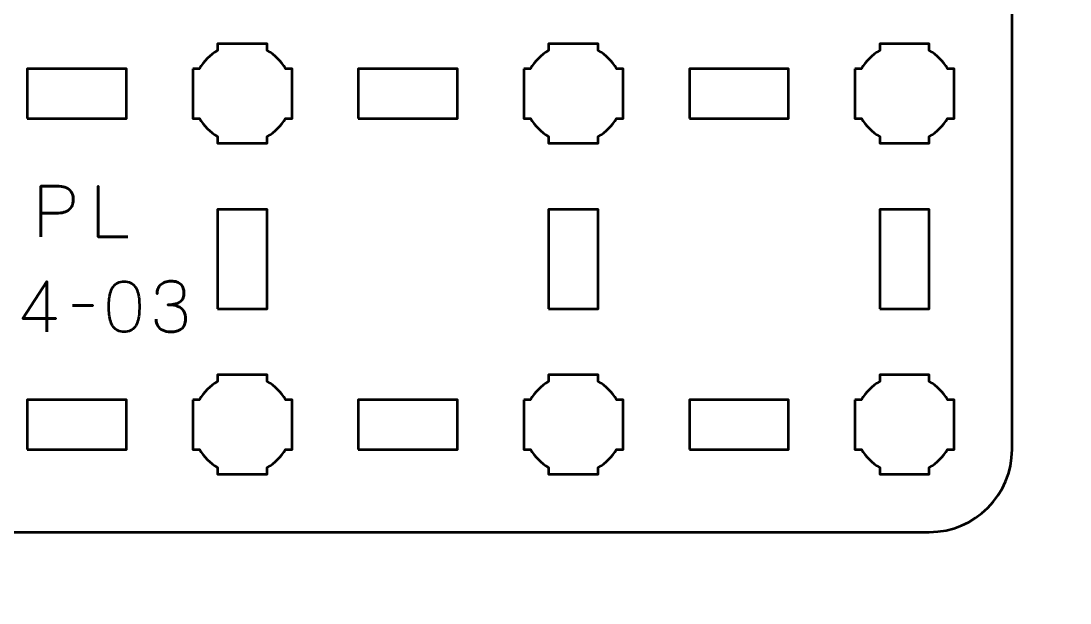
# Model space of a CAD drawing. Header units: centimetres. Extents: x -21 to 0, y -29.7 to 0.
# Drawn here: x -16.84 to -10.5, y -10.23 to -6.71 of the extents above; entities that cross this region are included whole.
import ezdxf

# ---------------------------------------------------------------- set-up
doc = ezdxf.new("R2010")
doc.units = ezdxf.units.CM
doc.header["$MEASUREMENT"] = 0
doc.layers.add('Layer 1', color=7, linetype='Continuous')

msp = doc.modelspace()

# ---------------------------------------------------------------- linework, layer by layer
at = {"layer": 'Layer 1', "lineweight": 53}
for points in [[(-16.8, -7.3), (-16.2, -7.3), (-16.2, -7), (-16.8, -7), (-16.8, -7.3)], [(-14.8, -7.3), (-14.2, -7.3), (-14.2, -7), (-14.8, -7), (-14.8, -7.3)], [(-12.8, -7.3), (-12.2, -7.3), (-12.2, -7), (-12.8, -7), (-12.8, -7.3)], [(-15.65, -8.45), (-15.35, -8.45), (-15.35, -7.85), (-15.65, -7.85), (-15.65, -8.45)], [(-13.65, -8.45), (-13.35, -8.45), (-13.35, -7.85), (-13.65, -7.85), (-13.65, -8.45)], [(-11.65, -8.45), (-11.35, -8.45), (-11.35, -7.85), (-11.65, -7.85), (-11.65, -8.45)], [(-16.8, -9.3), (-16.2, -9.3), (-16.2, -9), (-16.8, -9), (-16.8, -9.3)], [(-14.8, -9.3), (-14.2, -9.3), (-14.2, -9), (-14.8, -9), (-14.8, -9.3)], [(-12.8, -9.3), (-12.2, -9.3), (-12.2, -9), (-12.8, -9), (-12.8, -9.3)]]:
    msp.add_lwpolyline(points, close=True, dxfattribs=at)
at = {"layer": 'Layer 1', "color": 1, "lineweight": 53}
msp.add_open_spline([(-21.00003, -29.19995), (-21.00003, -29.19995), (-21.00003, -5.89992), (-21.00003, -5.89992), (-21.00003, -5.89992), (-21.00003, -5.81709), (-20.93286, -5.74992), (-20.85003, -5.74992), (-20.85003, -5.74992), (-20.7672, -5.74992), (-20.70003, -5.68275), (-20.70003, -5.59992), (-20.70003, -5.59992), (-20.70003, -5.51709), (-20.7672, -5.44992), (-20.85003, -5.44992), (-20.85003, -5.44992), (-20.93286, -5.44992), (-21.00003, -5.38275), (-21.00003, -5.29992), (-21.00003, -5.29992), (-21.00003, -5.21709), (-20.93286, -5.14992), (-20.85003, -5.14992), (-20.85003, -5.14992), (-20.7672, -5.14992), (-20.70003, -5.08275), (-20.70003, -4.99992), (-20.70003, -4.99992), (-20.70003, -4.91709), (-20.7672, -4.84992), (-20.85003, -4.84992), (-20.85003, -4.84992), (-20.93286, -4.84992), (-21.00003, -4.78275), (-21.00003, -4.69992), (-21.00003, -4.69992), (-21.00003, -4.61709), (-20.93286, -4.54992), (-20.85003, -4.54992), (-20.85003, -4.54992), (-20.7672, -4.54992), (-20.70003, -4.48275), (-20.70003, -4.39992), (-20.70003, -4.39992), (-20.70003, -4.31709), (-20.7672, -4.24992), (-20.85003, -4.24992), (-20.85003, -4.24992), (-20.93286, -4.24992), (-21.00003, -4.18275), (-21.00003, -4.09992), (-21.00003, -4.09992), (-21.00003, -4.01709), (-20.93286, -3.94992), (-20.85003, -3.94992), (-20.85003, -3.94992), (-20.7672, -3.94992), (-20.70003, -3.88275), (-20.70003, -3.79992), (-20.70003, -3.79992), (-20.70003, -3.71709), (-20.7672, -3.64992), (-20.85003, -3.64992), (-20.85003, -3.64992), (-20.93286, -3.64992), (-21.00003, -3.58275), (-21.00003, -3.49992), (-21.00003, -3.49992), (-21.00003, -3.41709), (-20.93286, -3.34992), (-20.85003, -3.34992), (-20.85003, -3.34992), (-20.7672, -3.34992), (-20.70003, -3.28275), (-20.70003, -3.19992), (-20.70003, -3.19992), (-20.70003, -3.11709), (-20.7672, -3.04992), (-20.85003, -3.04992), (-20.85003, -3.04992), (-20.93286, -3.04992), (-21.00003, -2.98275), (-21.00003, -2.89992), (-21.00003, -2.89992), (-21.00003, -2.81709), (-20.93286, -2.74992), (-20.85003, -2.74992), (-20.85003, -2.74992), (-20.7672, -2.74992), (-20.70003, -2.68275), (-20.70003, -2.59992), (-20.70003, -2.59992), (-20.70003, -2.51709), (-20.7672, -2.44992), (-20.85003, -2.44992), (-20.85003, -2.44992), (-20.93286, -2.44992), (-21.00003, -2.38275), (-21.00003, -2.29992), (-21.00003, -2.29992), (-21.00003, -2.21709), (-20.93286, -2.14992), (-20.85003, -2.14992), (-20.85003, -2.14992), (-20.7672, -2.14992), (-20.70003, -2.08275), (-20.70003, -1.99992), (-20.70003, -1.99992), (-20.70003, -1.91709), (-20.7672, -1.84992), (-20.85003, -1.84992), (-20.85003, -1.84992), (-20.93286, -1.84992), (-21.00003, -1.78275), (-21.00003, -1.69992), (-21.00003, -1.69992), (-21.00003, -1.61709), (-20.93286, -1.54992), (-20.85003, -1.54992), (-20.85003, -1.54992), (-20.7672, -1.54992), (-20.70003, -1.48275), (-20.70003, -1.39992), (-20.70003, -1.39992), (-20.70003, -1.31709), (-20.7672, -1.24992), (-20.85003, -1.24992), (-20.85003, -1.24992), (-20.93286, -1.24992), (-21.00003, -1.18275), (-21.00003, -1.09992), (-21.00003, -1.09992), (-21.00003, -1.09992), (-21.00003, -0.49992), (-21.00003, -0.49992), (-21.00003, -0.49992), (-21.00003, -0.22295), (-20.77694, 0.00004), (-20.49994, 0.00004), (-20.49994, 0.00004), (-20.49994, 0.00004), (-0.50008, 0.00004), (-0.50008, 0.00004), (-0.50008, 0.00004), (-0.22294, 0.00004), (0.00002, -0.22295), (0.00002, -0.49992), (0.00002, -0.49992), (0.00002, -0.49992), (0.00002, -29.19995), (0.00002, -29.19995), (0.00002, -29.19995), (0.00002, -29.47695), (-0.22294, -29.70004), (-0.50008, -29.70004), (-0.50008, -29.70004), (-0.50008, -29.70004), (-20.49994, -29.70004), (-20.49994, -29.70004), (-20.49994, -29.70004), (-20.77694, -29.70004), (-21.00003, -29.47695), (-21.00003, -29.19995)], degree=3, knots=[0, 0, 0, 0, 0.0243902, 0.0243902, 0.0243902, 0.0243902, 0.0487805, 0.0487805, 0.0487805, 0.0487805, 0.0731707, 0.0731707, 0.0731707, 0.0731707, 0.097561, 0.097561, 0.097561, 0.097561, 0.1219512, 0.1219512, 0.1219512, 0.1219512, 0.1463415, 0.1463415, 0.1463415, 0.1463415, 0.1707317, 0.1707317, 0.1707317, 0.1707317, 0.195122, 0.195122, 0.195122, 0.195122, 0.2195122, 0.2195122, 0.2195122, 0.2195122, 0.2439024, 0.2439024, 0.2439024, 0.2439024, 0.2682927, 0.2682927, 0.2682927, 0.2682927, 0.2926829, 0.2926829, 0.2926829, 0.2926829, 0.3170732, 0.3170732, 0.3170732, 0.3170732, 0.3414634, 0.3414634, 0.3414634, 0.3414634, 0.3658537, 0.3658537, 0.3658537, 0.3658537, 0.3902439, 0.3902439, 0.3902439, 0.3902439, 0.4146341, 0.4146341, 0.4146341, 0.4146341, 0.4390244, 0.4390244, 0.4390244, 0.4390244, 0.4634146, 0.4634146, 0.4634146, 0.4634146, 0.4878049, 0.4878049, 0.4878049, 0.4878049, 0.5121951, 0.5121951, 0.5121951, 0.5121951, 0.5365854, 0.5365854, 0.5365854, 0.5365854, 0.5609756, 0.5609756, 0.5609756, 0.5609756, 0.5853659, 0.5853659, 0.5853659, 0.5853659, 0.6097561, 0.6097561, 0.6097561, 0.6097561, 0.6341463, 0.6341463, 0.6341463, 0.6341463, 0.6585366, 0.6585366, 0.6585366, 0.6585366, 0.6829268, 0.6829268, 0.6829268, 0.6829268, 0.7073171, 0.7073171, 0.7073171, 0.7073171, 0.7317073, 0.7317073, 0.7317073, 0.7317073, 0.7560976, 0.7560976, 0.7560976, 0.7560976, 0.7804878, 0.7804878, 0.7804878, 0.7804878, 0.804878, 0.804878, 0.804878, 0.804878, 0.8292683, 0.8292683, 0.8292683, 0.8292683, 0.8536585, 0.8536585, 0.8536585, 0.8536585, 0.8780488, 0.8780488, 0.8780488, 0.8780488, 0.902439, 0.902439, 0.902439, 0.902439, 0.9268293, 0.9268293, 0.9268293, 0.9268293, 0.9512195, 0.9512195, 0.9512195, 0.9512195, 0.9756098, 0.9756098, 0.9756098, 0.9756098, 1, 1, 1, 1], dxfattribs=at)
at = {"layer": 'Layer 1', "color": 3, "lineweight": 53}
msp.add_open_spline([(-18.15, -9.3), (-18.15, -9.3), (-18.15, -5), (-18.15, -5), (-18.15, -5), (-18.15, -4.72391), (-17.92609, -4.5), (-17.65, -4.5), (-17.65, -4.5), (-17.65, -4.5), (-11.35, -4.5), (-11.35, -4.5), (-11.35, -4.5), (-11.07391, -4.5), (-10.85, -4.72391), (-10.85, -5), (-10.85, -5), (-10.85, -5), (-10.85, -9.3), (-10.85, -9.3), (-10.85, -9.3), (-10.85, -9.57609), (-11.07391, -9.8), (-11.35, -9.8), (-11.35, -9.8), (-11.35, -9.8), (-17.65, -9.8), (-17.65, -9.8), (-17.65, -9.8), (-17.92609, -9.8), (-18.15, -9.57609), (-18.15, -9.3)], degree=3, knots=[0, 0, 0, 0, 0.125, 0.125, 0.125, 0.125, 0.25, 0.25, 0.25, 0.25, 0.375, 0.375, 0.375, 0.375, 0.5, 0.5, 0.5, 0.5, 0.625, 0.625, 0.625, 0.625, 0.75, 0.75, 0.75, 0.75, 0.875, 0.875, 0.875, 0.875, 1, 1, 1, 1], dxfattribs=at)
at = {"layer": 'Layer 1', "lineweight": 53}
for points in [[(-15.8, -7), (-15.8, -7), (-15.75985, -7), (-15.75985, -7), (-15.75985, -7), (-15.7335, -6.95447), (-15.69553, -6.9165), (-15.65, -6.89015), (-15.65, -6.89015), (-15.65, -6.89015), (-15.65, -6.85), (-15.65, -6.85), (-15.65, -6.85), (-15.65, -6.85), (-15.5, -6.85), (-15.5, -6.85), (-15.5, -6.85), (-15.5, -6.85), (-15.35, -6.85), (-15.35, -6.85), (-15.35, -6.85), (-15.35, -6.85), (-15.35, -6.89015), (-15.35, -6.89015), (-15.35, -6.89015), (-15.30447, -6.9165), (-15.2665, -6.95447), (-15.24015, -7), (-15.24015, -7), (-15.24015, -7), (-15.2, -7), (-15.2, -7), (-15.2, -7), (-15.2, -7), (-15.2, -7.15), (-15.2, -7.15), (-15.2, -7.15), (-15.2, -7.15), (-15.2, -7.3), (-15.2, -7.3), (-15.2, -7.3), (-15.2, -7.3), (-15.24015, -7.3), (-15.24015, -7.3), (-15.24015, -7.3), (-15.2665, -7.34553), (-15.30447, -7.3835), (-15.35, -7.40985), (-15.35, -7.40985), (-15.35, -7.40985), (-15.35, -7.45), (-15.35, -7.45), (-15.35, -7.45), (-15.35, -7.45), (-15.5, -7.45), (-15.5, -7.45), (-15.5, -7.45), (-15.5, -7.45), (-15.65, -7.45), (-15.65, -7.45), (-15.65, -7.45), (-15.65, -7.45), (-15.65, -7.40985), (-15.65, -7.40985), (-15.65, -7.40985), (-15.69553, -7.3835), (-15.7335, -7.34553), (-15.75985, -7.3), (-15.75985, -7.3), (-15.75985, -7.3), (-15.8, -7.3), (-15.8, -7.3), (-15.8, -7.3), (-15.8, -7.3), (-15.8, -7.15), (-15.8, -7.15), (-15.8, -7.15), (-15.8, -7.15), (-15.8, -7), (-15.8, -7)], [(-13.8, -7), (-13.8, -7), (-13.75985, -7), (-13.75985, -7), (-13.75985, -7), (-13.7335, -6.95447), (-13.69553, -6.9165), (-13.65, -6.89015), (-13.65, -6.89015), (-13.65, -6.89015), (-13.65, -6.85), (-13.65, -6.85), (-13.65, -6.85), (-13.65, -6.85), (-13.5, -6.85), (-13.5, -6.85), (-13.5, -6.85), (-13.5, -6.85), (-13.35, -6.85), (-13.35, -6.85), (-13.35, -6.85), (-13.35, -6.85), (-13.35, -6.89015), (-13.35, -6.89015), (-13.35, -6.89015), (-13.30447, -6.9165), (-13.2665, -6.95447), (-13.24015, -7), (-13.24015, -7), (-13.24015, -7), (-13.2, -7), (-13.2, -7), (-13.2, -7), (-13.2, -7), (-13.2, -7.15), (-13.2, -7.15), (-13.2, -7.15), (-13.2, -7.15), (-13.2, -7.3), (-13.2, -7.3), (-13.2, -7.3), (-13.2, -7.3), (-13.24015, -7.3), (-13.24015, -7.3), (-13.24015, -7.3), (-13.2665, -7.34553), (-13.30447, -7.3835), (-13.35, -7.40985), (-13.35, -7.40985), (-13.35, -7.40985), (-13.35, -7.45), (-13.35, -7.45), (-13.35, -7.45), (-13.35, -7.45), (-13.5, -7.45), (-13.5, -7.45), (-13.5, -7.45), (-13.5, -7.45), (-13.65, -7.45), (-13.65, -7.45), (-13.65, -7.45), (-13.65, -7.45), (-13.65, -7.40985), (-13.65, -7.40985), (-13.65, -7.40985), (-13.69553, -7.3835), (-13.7335, -7.34553), (-13.75985, -7.3), (-13.75985, -7.3), (-13.75985, -7.3), (-13.8, -7.3), (-13.8, -7.3), (-13.8, -7.3), (-13.8, -7.3), (-13.8, -7.15), (-13.8, -7.15), (-13.8, -7.15), (-13.8, -7.15), (-13.8, -7), (-13.8, -7)], [(-11.8, -7), (-11.8, -7), (-11.75985, -7), (-11.75985, -7), (-11.75985, -7), (-11.7335, -6.95447), (-11.69553, -6.9165), (-11.65, -6.89015), (-11.65, -6.89015), (-11.65, -6.89015), (-11.65, -6.85), (-11.65, -6.85), (-11.65, -6.85), (-11.65, -6.85), (-11.5, -6.85), (-11.5, -6.85), (-11.5, -6.85), (-11.5, -6.85), (-11.35, -6.85), (-11.35, -6.85), (-11.35, -6.85), (-11.35, -6.85), (-11.35, -6.89015), (-11.35, -6.89015), (-11.35, -6.89015), (-11.30447, -6.9165), (-11.2665, -6.95447), (-11.24015, -7), (-11.24015, -7), (-11.24015, -7), (-11.2, -7), (-11.2, -7), (-11.2, -7), (-11.2, -7), (-11.2, -7.15), (-11.2, -7.15), (-11.2, -7.15), (-11.2, -7.15), (-11.2, -7.3), (-11.2, -7.3), (-11.2, -7.3), (-11.2, -7.3), (-11.24015, -7.3), (-11.24015, -7.3), (-11.24015, -7.3), (-11.2665, -7.34553), (-11.30447, -7.3835), (-11.35, -7.40985), (-11.35, -7.40985), (-11.35, -7.40985), (-11.35, -7.45), (-11.35, -7.45), (-11.35, -7.45), (-11.35, -7.45), (-11.5, -7.45), (-11.5, -7.45), (-11.5, -7.45), (-11.5, -7.45), (-11.65, -7.45), (-11.65, -7.45), (-11.65, -7.45), (-11.65, -7.45), (-11.65, -7.40985), (-11.65, -7.40985), (-11.65, -7.40985), (-11.69553, -7.3835), (-11.7335, -7.34553), (-11.75985, -7.3), (-11.75985, -7.3), (-11.75985, -7.3), (-11.8, -7.3), (-11.8, -7.3), (-11.8, -7.3), (-11.8, -7.3), (-11.8, -7.15), (-11.8, -7.15), (-11.8, -7.15), (-11.8, -7.15), (-11.8, -7), (-11.8, -7)], [(-15.8, -9), (-15.8, -9), (-15.75985, -9), (-15.75985, -9), (-15.75985, -9), (-15.7335, -8.95447), (-15.69553, -8.9165), (-15.65, -8.89015), (-15.65, -8.89015), (-15.65, -8.89015), (-15.65, -8.85), (-15.65, -8.85), (-15.65, -8.85), (-15.65, -8.85), (-15.5, -8.85), (-15.5, -8.85), (-15.5, -8.85), (-15.5, -8.85), (-15.35, -8.85), (-15.35, -8.85), (-15.35, -8.85), (-15.35, -8.85), (-15.35, -8.89015), (-15.35, -8.89015), (-15.35, -8.89015), (-15.30447, -8.9165), (-15.2665, -8.95447), (-15.24015, -9), (-15.24015, -9), (-15.24015, -9), (-15.2, -9), (-15.2, -9), (-15.2, -9), (-15.2, -9), (-15.2, -9.15), (-15.2, -9.15), (-15.2, -9.15), (-15.2, -9.15), (-15.2, -9.3), (-15.2, -9.3), (-15.2, -9.3), (-15.2, -9.3), (-15.24015, -9.3), (-15.24015, -9.3), (-15.24015, -9.3), (-15.2665, -9.34553), (-15.30447, -9.3835), (-15.35, -9.40985), (-15.35, -9.40985), (-15.35, -9.40985), (-15.35, -9.45), (-15.35, -9.45), (-15.35, -9.45), (-15.35, -9.45), (-15.5, -9.45), (-15.5, -9.45), (-15.5, -9.45), (-15.5, -9.45), (-15.65, -9.45), (-15.65, -9.45), (-15.65, -9.45), (-15.65, -9.45), (-15.65, -9.40985), (-15.65, -9.40985), (-15.65, -9.40985), (-15.69553, -9.3835), (-15.7335, -9.34553), (-15.75985, -9.3), (-15.75985, -9.3), (-15.75985, -9.3), (-15.8, -9.3), (-15.8, -9.3), (-15.8, -9.3), (-15.8, -9.3), (-15.8, -9.15), (-15.8, -9.15), (-15.8, -9.15), (-15.8, -9.15), (-15.8, -9), (-15.8, -9)], [(-13.8, -9), (-13.8, -9), (-13.75985, -9), (-13.75985, -9), (-13.75985, -9), (-13.7335, -8.95447), (-13.69553, -8.9165), (-13.65, -8.89015), (-13.65, -8.89015), (-13.65, -8.89015), (-13.65, -8.85), (-13.65, -8.85), (-13.65, -8.85), (-13.65, -8.85), (-13.5, -8.85), (-13.5, -8.85), (-13.5, -8.85), (-13.5, -8.85), (-13.35, -8.85), (-13.35, -8.85), (-13.35, -8.85), (-13.35, -8.85), (-13.35, -8.89015), (-13.35, -8.89015), (-13.35, -8.89015), (-13.30447, -8.9165), (-13.2665, -8.95447), (-13.24015, -9), (-13.24015, -9), (-13.24015, -9), (-13.2, -9), (-13.2, -9), (-13.2, -9), (-13.2, -9), (-13.2, -9.15), (-13.2, -9.15), (-13.2, -9.15), (-13.2, -9.15), (-13.2, -9.3), (-13.2, -9.3), (-13.2, -9.3), (-13.2, -9.3), (-13.24015, -9.3), (-13.24015, -9.3), (-13.24015, -9.3), (-13.2665, -9.34553), (-13.30447, -9.3835), (-13.35, -9.40985), (-13.35, -9.40985), (-13.35, -9.40985), (-13.35, -9.45), (-13.35, -9.45), (-13.35, -9.45), (-13.35, -9.45), (-13.5, -9.45), (-13.5, -9.45), (-13.5, -9.45), (-13.5, -9.45), (-13.65, -9.45), (-13.65, -9.45), (-13.65, -9.45), (-13.65, -9.45), (-13.65, -9.40985), (-13.65, -9.40985), (-13.65, -9.40985), (-13.69553, -9.3835), (-13.7335, -9.34553), (-13.75985, -9.3), (-13.75985, -9.3), (-13.75985, -9.3), (-13.8, -9.3), (-13.8, -9.3), (-13.8, -9.3), (-13.8, -9.3), (-13.8, -9.15), (-13.8, -9.15), (-13.8, -9.15), (-13.8, -9.15), (-13.8, -9), (-13.8, -9)], [(-11.8, -9), (-11.8, -9), (-11.75985, -9), (-11.75985, -9), (-11.75985, -9), (-11.7335, -8.95447), (-11.69553, -8.9165), (-11.65, -8.89015), (-11.65, -8.89015), (-11.65, -8.89015), (-11.65, -8.85), (-11.65, -8.85), (-11.65, -8.85), (-11.65, -8.85), (-11.5, -8.85), (-11.5, -8.85), (-11.5, -8.85), (-11.5, -8.85), (-11.35, -8.85), (-11.35, -8.85), (-11.35, -8.85), (-11.35, -8.85), (-11.35, -8.89015), (-11.35, -8.89015), (-11.35, -8.89015), (-11.30447, -8.9165), (-11.2665, -8.95447), (-11.24015, -9), (-11.24015, -9), (-11.24015, -9), (-11.2, -9), (-11.2, -9), (-11.2, -9), (-11.2, -9), (-11.2, -9.15), (-11.2, -9.15), (-11.2, -9.15), (-11.2, -9.15), (-11.2, -9.3), (-11.2, -9.3), (-11.2, -9.3), (-11.2, -9.3), (-11.24015, -9.3), (-11.24015, -9.3), (-11.24015, -9.3), (-11.2665, -9.34553), (-11.30447, -9.3835), (-11.35, -9.40985), (-11.35, -9.40985), (-11.35, -9.40985), (-11.35, -9.45), (-11.35, -9.45), (-11.35, -9.45), (-11.35, -9.45), (-11.5, -9.45), (-11.5, -9.45), (-11.5, -9.45), (-11.5, -9.45), (-11.65, -9.45), (-11.65, -9.45), (-11.65, -9.45), (-11.65, -9.45), (-11.65, -9.40985), (-11.65, -9.40985), (-11.65, -9.40985), (-11.69553, -9.3835), (-11.7335, -9.34553), (-11.75985, -9.3), (-11.75985, -9.3), (-11.75985, -9.3), (-11.8, -9.3), (-11.8, -9.3), (-11.8, -9.3), (-11.8, -9.3), (-11.8, -9.15), (-11.8, -9.15), (-11.8, -9.15), (-11.8, -9.15), (-11.8, -9), (-11.8, -9)]]:
    msp.add_open_spline(points, degree=3, knots=[0, 0, 0, 0, 0.05, 0.05, 0.05, 0.05, 0.1, 0.1, 0.1, 0.1, 0.15, 0.15, 0.15, 0.15, 0.2, 0.2, 0.2, 0.2, 0.25, 0.25, 0.25, 0.25, 0.3, 0.3, 0.3, 0.3, 0.35, 0.35, 0.35, 0.35, 0.4, 0.4, 0.4, 0.4, 0.45, 0.45, 0.45, 0.45, 0.5, 0.5, 0.5, 0.5, 0.55, 0.55, 0.55, 0.55, 0.6, 0.6, 0.6, 0.6, 0.65, 0.65, 0.65, 0.65, 0.7, 0.7, 0.7, 0.7, 0.75, 0.75, 0.75, 0.75, 0.8, 0.8, 0.8, 0.8, 0.85, 0.85, 0.85, 0.85, 0.9, 0.9, 0.9, 0.9, 0.95, 0.95, 0.95, 0.95, 1, 1, 1, 1], dxfattribs=at)
at = {"layer": 'Layer 1', "color": 5, "lineweight": 53}
for points, knots in [([(-16.71762, -8.01494), (-16.71762, -8.01494), (-16.71762, -7.70972), (-16.71762, -7.70972), (-16.71762, -7.70972), (-16.71762, -7.70972), (-16.62025, -7.70972), (-16.62025, -7.70972), (-16.62025, -7.70972), (-16.60078, -7.70979), (-16.58477, -7.71198), (-16.57214, -7.71621), (-16.57214, -7.71621), (-16.55958, -7.72037), (-16.5497, -7.72616), (-16.54257, -7.7335), (-16.54257, -7.7335), (-16.53545, -7.74076), (-16.53037, -7.74909), (-16.52726, -7.75847), (-16.52726, -7.75847), (-16.52423, -7.76786), (-16.52247, -7.77766), (-16.52204, -7.78804), (-16.52204, -7.78804), (-16.52155, -7.79841), (-16.52275, -7.80857), (-16.52557, -7.81844), (-16.52557, -7.81844), (-16.52846, -7.82832), (-16.53333, -7.83728), (-16.54032, -7.84533), (-16.54032, -7.84533), (-16.54723, -7.85337), (-16.55661, -7.85979), (-16.5684, -7.86452), (-16.5684, -7.86452), (-16.58018, -7.86931), (-16.59478, -7.87171), (-16.61221, -7.87185), (-16.61221, -7.87185), (-16.61221, -7.87185), (-16.71762, -7.87185), (-16.71762, -7.87185), (-16.71762, -7.87185), (-16.71762, -7.87185), (-16.61221, -7.87185), (-16.61221, -7.87185), (-16.61221, -7.87185), (-16.59514, -7.87171), (-16.58067, -7.86931), (-16.56896, -7.86452), (-16.56896, -7.86452), (-16.55718, -7.85979), (-16.54779, -7.85337), (-16.54074, -7.84533), (-16.54074, -7.84533), (-16.53375, -7.83728), (-16.52874, -7.82832), (-16.52578, -7.81844), (-16.52578, -7.81844), (-16.52282, -7.80857), (-16.52155, -7.79841), (-16.52204, -7.78804), (-16.52204, -7.78804), (-16.52247, -7.77766), (-16.52423, -7.76786), (-16.5274, -7.75847), (-16.5274, -7.75847), (-16.53051, -7.74909), (-16.53573, -7.74076), (-16.54286, -7.7335), (-16.54286, -7.7335), (-16.55005, -7.72616), (-16.55993, -7.72037), (-16.57249, -7.71621), (-16.57249, -7.71621), (-16.58512, -7.71198), (-16.60099, -7.70979), (-16.62025, -7.70972), (-16.62025, -7.70972), (-16.62025, -7.70972), (-16.71762, -7.70972), (-16.71762, -7.70972), (-16.71762, -7.70972), (-16.71762, -7.70972), (-16.71762, -8.01494), (-16.71762, -8.01494)], [0, 0, 0, 0, 0.0454545, 0.0454545, 0.0454545, 0.0454545, 0.0909091, 0.0909091, 0.0909091, 0.0909091, 0.1363636, 0.1363636, 0.1363636, 0.1363636, 0.1818182, 0.1818182, 0.1818182, 0.1818182, 0.2272727, 0.2272727, 0.2272727, 0.2272727, 0.2727273, 0.2727273, 0.2727273, 0.2727273, 0.3181818, 0.3181818, 0.3181818, 0.3181818, 0.3636364, 0.3636364, 0.3636364, 0.3636364, 0.4090909, 0.4090909, 0.4090909, 0.4090909, 0.4545455, 0.4545455, 0.4545455, 0.4545455, 0.5, 0.5, 0.5, 0.5, 0.5454545, 0.5454545, 0.5454545, 0.5454545, 0.5909091, 0.5909091, 0.5909091, 0.5909091, 0.6363636, 0.6363636, 0.6363636, 0.6363636, 0.6818182, 0.6818182, 0.6818182, 0.6818182, 0.7272727, 0.7272727, 0.7272727, 0.7272727, 0.7727273, 0.7727273, 0.7727273, 0.7727273, 0.8181818, 0.8181818, 0.8181818, 0.8181818, 0.8636364, 0.8636364, 0.8636364, 0.8636364, 0.9090909, 0.9090909, 0.9090909, 0.9090909, 0.9545455, 0.9545455, 0.9545455, 0.9545455, 1, 1, 1, 1]), ([(-16.19312, -8.01494), (-16.19312, -8.01494), (-16.37134, -8.01494), (-16.37134, -8.01494), (-16.37134, -8.01494), (-16.37134, -8.01494), (-16.37134, -7.70972), (-16.37134, -7.70972), (-16.37134, -7.70972), (-16.37134, -7.70972), (-16.37134, -8.01494), (-16.37134, -8.01494), (-16.37134, -8.01494), (-16.37134, -8.01494), (-16.19312, -8.01494), (-16.19312, -8.01494)], [0, 0, 0, 0, 0.25, 0.25, 0.25, 0.25, 0.5, 0.5, 0.5, 0.5, 0.75, 0.75, 0.75, 0.75, 1, 1, 1, 1]), ([(-16.68207, -8.59025), (-16.68207, -8.59025), (-16.68207, -8.28503), (-16.68207, -8.28503), (-16.68207, -8.28503), (-16.68207, -8.28503), (-16.826, -8.50897), (-16.826, -8.50897), (-16.826, -8.50897), (-16.826, -8.50897), (-16.62788, -8.50897), (-16.62788, -8.50897), (-16.62788, -8.50897), (-16.62788, -8.50897), (-16.826, -8.50897), (-16.826, -8.50897), (-16.826, -8.50897), (-16.826, -8.50897), (-16.68207, -8.28503), (-16.68207, -8.28503), (-16.68207, -8.28503), (-16.68207, -8.28503), (-16.68207, -8.59025), (-16.68207, -8.59025)], [0, 0, 0, 0, 0.1666667, 0.1666667, 0.1666667, 0.1666667, 0.3333333, 0.3333333, 0.3333333, 0.3333333, 0.5, 0.5, 0.5, 0.5, 0.6666667, 0.6666667, 0.6666667, 0.6666667, 0.8333333, 0.8333333, 0.8333333, 0.8333333, 1, 1, 1, 1]), ([(-16.21471, -8.59025), (-16.1999, -8.59018), (-16.18713, -8.58757), (-16.17647, -8.58249), (-16.17647, -8.58249), (-16.16589, -8.57741), (-16.15707, -8.57014), (-16.15002, -8.5609), (-16.15002, -8.5609), (-16.14303, -8.55159), (-16.13753, -8.54058), (-16.13344, -8.52788), (-16.13344, -8.52788), (-16.12941, -8.51518), (-16.12652, -8.50128), (-16.1249, -8.48604), (-16.1249, -8.48604), (-16.1232, -8.4708), (-16.12236, -8.45478), (-16.12243, -8.43785), (-16.12243, -8.43785), (-16.12236, -8.42099), (-16.1232, -8.40497), (-16.1249, -8.3898), (-16.1249, -8.3898), (-16.12652, -8.37463), (-16.12941, -8.36066), (-16.13344, -8.34796), (-16.13344, -8.34796), (-16.13753, -8.33533), (-16.14303, -8.32433), (-16.15002, -8.31494), (-16.15002, -8.31494), (-16.15707, -8.30563), (-16.16589, -8.29836), (-16.17647, -8.29328), (-16.17647, -8.29328), (-16.18713, -8.28813), (-16.1999, -8.28552), (-16.21471, -8.28545), (-16.21471, -8.28545), (-16.22953, -8.28552), (-16.2423, -8.28813), (-16.25296, -8.29328), (-16.25296, -8.29328), (-16.26354, -8.29836), (-16.27236, -8.30563), (-16.27941, -8.31494), (-16.27941, -8.31494), (-16.2864, -8.32433), (-16.2919, -8.33533), (-16.29599, -8.34796), (-16.29599, -8.34796), (-16.30002, -8.36066), (-16.30291, -8.37463), (-16.30453, -8.3898), (-16.30453, -8.3898), (-16.30622, -8.40497), (-16.30707, -8.42099), (-16.307, -8.43785), (-16.307, -8.43785), (-16.30707, -8.45478), (-16.30622, -8.4708), (-16.30453, -8.48604), (-16.30453, -8.48604), (-16.30291, -8.50128), (-16.30002, -8.51518), (-16.29599, -8.52788), (-16.29599, -8.52788), (-16.2919, -8.54058), (-16.2864, -8.55159), (-16.27941, -8.5609), (-16.27941, -8.5609), (-16.27236, -8.57014), (-16.26354, -8.57741), (-16.25296, -8.58249), (-16.25296, -8.58249), (-16.2423, -8.58757), (-16.22953, -8.59018), (-16.21471, -8.59025)], [0, 0, 0, 0, 0.05, 0.05, 0.05, 0.05, 0.1, 0.1, 0.1, 0.1, 0.15, 0.15, 0.15, 0.15, 0.2, 0.2, 0.2, 0.2, 0.25, 0.25, 0.25, 0.25, 0.3, 0.3, 0.3, 0.3, 0.35, 0.35, 0.35, 0.35, 0.4, 0.4, 0.4, 0.4, 0.45, 0.45, 0.45, 0.45, 0.5, 0.5, 0.5, 0.5, 0.55, 0.55, 0.55, 0.55, 0.6, 0.6, 0.6, 0.6, 0.65, 0.65, 0.65, 0.65, 0.7, 0.7, 0.7, 0.7, 0.75, 0.75, 0.75, 0.75, 0.8, 0.8, 0.8, 0.8, 0.85, 0.85, 0.85, 0.85, 0.9, 0.9, 0.9, 0.9, 0.95, 0.95, 0.95, 0.95, 1, 1, 1, 1]), ([(-16.21471, -8.59025), (-16.1999, -8.59018), (-16.18713, -8.58757), (-16.17647, -8.58249), (-16.17647, -8.58249), (-16.16589, -8.57741), (-16.15707, -8.57014), (-16.15002, -8.5609), (-16.15002, -8.5609), (-16.14303, -8.55159), (-16.13753, -8.54058), (-16.13344, -8.52788), (-16.13344, -8.52788), (-16.12941, -8.51518), (-16.12652, -8.50128), (-16.1249, -8.48604), (-16.1249, -8.48604), (-16.1232, -8.4708), (-16.12236, -8.45478), (-16.12243, -8.43785), (-16.12243, -8.43785), (-16.12236, -8.42099), (-16.1232, -8.40497), (-16.1249, -8.3898), (-16.1249, -8.3898), (-16.12652, -8.37463), (-16.12941, -8.36066), (-16.13344, -8.34796), (-16.13344, -8.34796), (-16.13753, -8.33533), (-16.14303, -8.32433), (-16.15002, -8.31494), (-16.15002, -8.31494), (-16.15707, -8.30563), (-16.16589, -8.29836), (-16.17647, -8.29328), (-16.17647, -8.29328), (-16.18713, -8.28813), (-16.1999, -8.28552), (-16.21471, -8.28545), (-16.21471, -8.28545), (-16.22953, -8.28552), (-16.2423, -8.28813), (-16.25296, -8.29328), (-16.25296, -8.29328), (-16.26354, -8.29836), (-16.27236, -8.30563), (-16.27941, -8.31494), (-16.27941, -8.31494), (-16.2864, -8.32433), (-16.2919, -8.33533), (-16.29599, -8.34796), (-16.29599, -8.34796), (-16.30002, -8.36066), (-16.30291, -8.37463), (-16.30453, -8.3898), (-16.30453, -8.3898), (-16.30622, -8.40497), (-16.30707, -8.42099), (-16.307, -8.43785), (-16.307, -8.43785), (-16.30707, -8.45478), (-16.30622, -8.4708), (-16.30453, -8.48604), (-16.30453, -8.48604), (-16.30291, -8.50128), (-16.30002, -8.51518), (-16.29599, -8.52788), (-16.29599, -8.52788), (-16.2919, -8.54058), (-16.2864, -8.55159), (-16.27941, -8.5609), (-16.27941, -8.5609), (-16.27236, -8.57014), (-16.26354, -8.57741), (-16.25296, -8.58249), (-16.25296, -8.58249), (-16.2423, -8.58757), (-16.22953, -8.59018), (-16.21471, -8.59025)], [0, 0, 0, 0, 0.05, 0.05, 0.05, 0.05, 0.1, 0.1, 0.1, 0.1, 0.15, 0.15, 0.15, 0.15, 0.2, 0.2, 0.2, 0.2, 0.25, 0.25, 0.25, 0.25, 0.3, 0.3, 0.3, 0.3, 0.35, 0.35, 0.35, 0.35, 0.4, 0.4, 0.4, 0.4, 0.45, 0.45, 0.45, 0.45, 0.5, 0.5, 0.5, 0.5, 0.55, 0.55, 0.55, 0.55, 0.6, 0.6, 0.6, 0.6, 0.65, 0.65, 0.65, 0.65, 0.7, 0.7, 0.7, 0.7, 0.75, 0.75, 0.75, 0.75, 0.8, 0.8, 0.8, 0.8, 0.85, 0.85, 0.85, 0.85, 0.9, 0.9, 0.9, 0.9, 0.95, 0.95, 0.95, 0.95, 1, 1, 1, 1]), ([(-16.0221, -8.51363), (-16.02203, -8.52887), (-16.0185, -8.54213), (-16.01152, -8.55363), (-16.01152, -8.55363), (-16.00453, -8.56506), (-15.99458, -8.57402), (-15.9816, -8.58044), (-15.9816, -8.58044), (-15.96862, -8.58686), (-15.95303, -8.59011), (-15.93489, -8.59025), (-15.93489, -8.59025), (-15.92128, -8.59025), (-15.90893, -8.58884), (-15.89771, -8.58588), (-15.89771, -8.58588), (-15.88656, -8.58291), (-15.87697, -8.57833), (-15.86885, -8.57205), (-15.86885, -8.57205), (-15.86074, -8.56577), (-15.85453, -8.55765), (-15.85009, -8.54778), (-15.85009, -8.54778), (-15.84571, -8.53783), (-15.84353, -8.5259), (-15.84346, -8.51193), (-15.84346, -8.51193), (-15.84338, -8.49331), (-15.84719, -8.47757), (-15.85474, -8.4648), (-15.85474, -8.4648), (-15.86229, -8.45203), (-15.87401, -8.44244), (-15.88974, -8.43588), (-15.88974, -8.43588), (-15.90547, -8.42931), (-15.92565, -8.426), (-15.95013, -8.426), (-15.95013, -8.426), (-15.93186, -8.42607), (-15.91655, -8.42438), (-15.90406, -8.42092), (-15.90406, -8.42092), (-15.89164, -8.41746), (-15.8817, -8.41259), (-15.87422, -8.40624), (-15.87422, -8.40624), (-15.86674, -8.39996), (-15.86131, -8.39248), (-15.85806, -8.38388), (-15.85806, -8.38388), (-15.85474, -8.37534), (-15.85312, -8.36596), (-15.85319, -8.35573), (-15.85319, -8.35573), (-15.85312, -8.34549), (-15.85453, -8.33604), (-15.85735, -8.32729), (-15.85735, -8.32729), (-15.86011, -8.31854), (-15.86462, -8.31085), (-15.87076, -8.30429), (-15.87076, -8.30429), (-15.8769, -8.29773), (-15.88501, -8.29258), (-15.89496, -8.28891), (-15.89496, -8.28891), (-15.90498, -8.28524), (-15.91719, -8.28341), (-15.93151, -8.28334), (-15.93151, -8.28334), (-15.94576, -8.28341), (-15.95825, -8.28552), (-15.96883, -8.28962), (-15.96883, -8.28962), (-15.97949, -8.29371), (-15.98823, -8.29928), (-15.99529, -8.30641), (-15.99529, -8.30641), (-16.00227, -8.31353), (-16.0075, -8.32165), (-16.01095, -8.33082), (-16.01095, -8.33082), (-16.01448, -8.33999), (-16.01617, -8.34973), (-16.01617, -8.35996), (-16.01617, -8.35996), (-16.01617, -8.34973), (-16.01448, -8.33999), (-16.01095, -8.33082), (-16.01095, -8.33082), (-16.0075, -8.32165), (-16.00227, -8.31353), (-15.99529, -8.30641), (-15.99529, -8.30641), (-15.98823, -8.29928), (-15.97949, -8.29371), (-15.96883, -8.28962), (-15.96883, -8.28962), (-15.95825, -8.28552), (-15.94576, -8.28341), (-15.93151, -8.28334), (-15.93151, -8.28334), (-15.91719, -8.28341), (-15.90498, -8.28524), (-15.89496, -8.28891), (-15.89496, -8.28891), (-15.88501, -8.29258), (-15.8769, -8.29773), (-15.87076, -8.30429), (-15.87076, -8.30429), (-15.86462, -8.31085), (-15.86011, -8.31854), (-15.85735, -8.32729), (-15.85735, -8.32729), (-15.85453, -8.33604), (-15.85312, -8.34549), (-15.85319, -8.35573), (-15.85319, -8.35573), (-15.85312, -8.36596), (-15.85474, -8.37534), (-15.85806, -8.38388), (-15.85806, -8.38388), (-15.86131, -8.39248), (-15.86674, -8.39996), (-15.87422, -8.40624), (-15.87422, -8.40624), (-15.8817, -8.41259), (-15.89164, -8.41746), (-15.90406, -8.42092), (-15.90406, -8.42092), (-15.91655, -8.42438), (-15.93186, -8.42607), (-15.95013, -8.426), (-15.95013, -8.426), (-15.92565, -8.426), (-15.90547, -8.42931), (-15.88974, -8.43588), (-15.88974, -8.43588), (-15.87401, -8.44244), (-15.86229, -8.45203), (-15.85474, -8.4648), (-15.85474, -8.4648), (-15.84719, -8.47757), (-15.84338, -8.49331), (-15.84346, -8.51193), (-15.84346, -8.51193), (-15.84353, -8.5259), (-15.84571, -8.53783), (-15.85009, -8.54778), (-15.85009, -8.54778), (-15.85453, -8.55765), (-15.86074, -8.56577), (-15.86885, -8.57205), (-15.86885, -8.57205), (-15.87697, -8.57833), (-15.88656, -8.58291), (-15.89771, -8.58588), (-15.89771, -8.58588), (-15.90893, -8.58884), (-15.92128, -8.59025), (-15.93489, -8.59025), (-15.93489, -8.59025), (-15.95303, -8.59011), (-15.96862, -8.58686), (-15.9816, -8.58044), (-15.9816, -8.58044), (-15.99458, -8.57402), (-16.00453, -8.56506), (-16.01152, -8.55363), (-16.01152, -8.55363), (-16.0185, -8.54213), (-16.02203, -8.52887), (-16.0221, -8.51363)], [0, 0, 0, 0, 0.0227273, 0.0227273, 0.0227273, 0.0227273, 0.0454545, 0.0454545, 0.0454545, 0.0454545, 0.0681818, 0.0681818, 0.0681818, 0.0681818, 0.0909091, 0.0909091, 0.0909091, 0.0909091, 0.1136364, 0.1136364, 0.1136364, 0.1136364, 0.1363636, 0.1363636, 0.1363636, 0.1363636, 0.1590909, 0.1590909, 0.1590909, 0.1590909, 0.1818182, 0.1818182, 0.1818182, 0.1818182, 0.2045455, 0.2045455, 0.2045455, 0.2045455, 0.2272727, 0.2272727, 0.2272727, 0.2272727, 0.25, 0.25, 0.25, 0.25, 0.2727273, 0.2727273, 0.2727273, 0.2727273, 0.2954545, 0.2954545, 0.2954545, 0.2954545, 0.3181818, 0.3181818, 0.3181818, 0.3181818, 0.3409091, 0.3409091, 0.3409091, 0.3409091, 0.3636364, 0.3636364, 0.3636364, 0.3636364, 0.3863636, 0.3863636, 0.3863636, 0.3863636, 0.4090909, 0.4090909, 0.4090909, 0.4090909, 0.4318182, 0.4318182, 0.4318182, 0.4318182, 0.4545455, 0.4545455, 0.4545455, 0.4545455, 0.4772727, 0.4772727, 0.4772727, 0.4772727, 0.5, 0.5, 0.5, 0.5, 0.5227273, 0.5227273, 0.5227273, 0.5227273, 0.5454545, 0.5454545, 0.5454545, 0.5454545, 0.5681818, 0.5681818, 0.5681818, 0.5681818, 0.5909091, 0.5909091, 0.5909091, 0.5909091, 0.6136364, 0.6136364, 0.6136364, 0.6136364, 0.6363636, 0.6363636, 0.6363636, 0.6363636, 0.6590909, 0.6590909, 0.6590909, 0.6590909, 0.6818182, 0.6818182, 0.6818182, 0.6818182, 0.7045455, 0.7045455, 0.7045455, 0.7045455, 0.7272727, 0.7272727, 0.7272727, 0.7272727, 0.75, 0.75, 0.75, 0.75, 0.7727273, 0.7727273, 0.7727273, 0.7727273, 0.7954545, 0.7954545, 0.7954545, 0.7954545, 0.8181818, 0.8181818, 0.8181818, 0.8181818, 0.8409091, 0.8409091, 0.8409091, 0.8409091, 0.8636364, 0.8636364, 0.8636364, 0.8636364, 0.8863636, 0.8863636, 0.8863636, 0.8863636, 0.9090909, 0.9090909, 0.9090909, 0.9090909, 0.9318182, 0.9318182, 0.9318182, 0.9318182, 0.9545455, 0.9545455, 0.9545455, 0.9545455, 0.9772727, 0.9772727, 0.9772727, 0.9772727, 1, 1, 1, 1]), ([(-16.52713, -8.43065), (-16.52713, -8.43065), (-16.40394, -8.43065), (-16.40394, -8.43065), (-16.40394, -8.43065), (-16.40394, -8.43065), (-16.52713, -8.43065), (-16.52713, -8.43065)], [0, 0, 0, 0, 0.5, 0.5, 0.5, 0.5, 1, 1, 1, 1])]:
    msp.add_open_spline(points, degree=3, knots=knots, dxfattribs=at)

doc.saveas('drawing.dxf')
